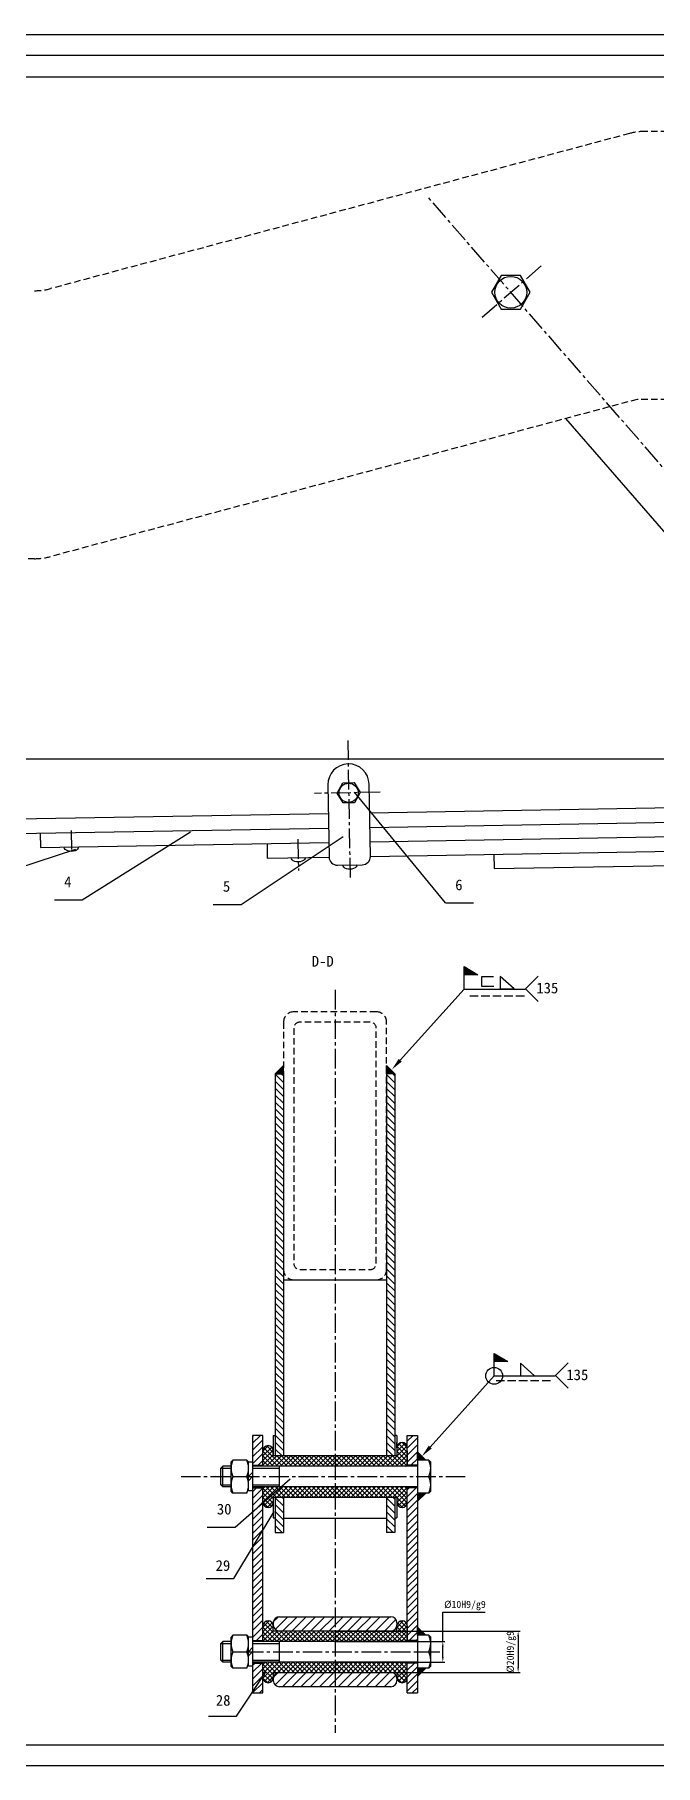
# Model space of a CAD drawing. Header units: millimetres. Extents: x -4667 to 8941, y -1665 to 5310.
# Drawn here: x -1644 to -1342, y 1433 to 2274 of the extents above; entities that cross this region are included whole.
import ezdxf

# ---------------------------------------------------------------- set-up
doc = ezdxf.new("R2010")
doc.units = ezdxf.units.MM
doc.linetypes.add('CENTER2', pattern=[28.575, 19.05, -3.175, 3.175, -3.175])
doc.linetypes.add('DASHED2', pattern=[9.525, 6.35, -3.175])
for name, color, linetype in [('尺寸', 4, 'CONTINUOUS'), ('点划线', 6, 'CENTER2'), ('细实线', 3, 'CONTINUOUS'), ('虚线', 4, 'DASHED2')]:
    doc.layers.add(name, color=color, linetype=linetype)
doc.layers.add('粗实线', color=2, linetype='CONTINUOUS', lineweight=30)
doc.styles.get("Standard").update_dxf_attribs({"font": '', "height": 3.5})
doc.styles.get('Standard').set_extended_font_data('SimSun')
doc.dimstyles.new('无偏差$0', dxfattribs={"dimtxt": 3.5, "dimasz": 2.5, "dimexe": 1, "dimexo": 0, "dimgap": 1, "dimtad": 1, "dimtoh": 1, "dimdec": 0, "dimzin": 0, "dimdsep": 46, "dimtxsty": 'Standard', "dimcen": 2.5, "dimclrd": 256, "dimadec": 0, "dimazin": 0, "dimtfac": 1, "dimtdec": 0, "dimtofl": 0, "dimtmove": 0, "dimatfit": 3, "dimfxl": 1, "dimtolj": 1, "dimtzin": 0, "dimarcsym": 0})

# ---------------------------------------------------------------- blocks, each defined once
blk = doc.blocks.new('*D145')
at = {"layer": '尺寸', "color": 0, "lineweight": -2, "ltscale": 0.5}
for p, q in [((-549.65, 1921.8), (-1848.86, 1921.8)), ((-1751.55, 1901.77), (-1848.86, 1901.77))]:
    blk.add_line(p, q, dxfattribs=at)
at = {"layer": '尺寸', "lineweight": -2, "ltscale": 0.5}
blk.add_line((-1847.86, 1919.3), (-1847.86, 1904.27), dxfattribs=at)
at = {"layer": '尺寸', "ltscale": 0.5}
for points in [[(-1848.28, 1919.3), (-1847.45, 1919.3), (-1847.86, 1921.8)], [(-1848.28, 1904.27), (-1847.45, 1904.27), (-1847.86, 1901.77)]]:
    blk.add_solid(points, dxfattribs=at)
at = {"layer": '尺寸', "color": 0, "ltscale": 0.5, "insert": (-1850.61, 1911.79), "char_height": 3.5, "attachment_point": 5, "rotation": 90}
blk.add_mtext('\\A1;20', dxfattribs=at)
blk = doc.blocks.new('*D146')
at = {"layer": '尺寸', "color": 0, "lineweight": -2, "ltscale": 0.5}
for p, q in [((-1751.55, 1901.77), (-1751.55, 2254.28)), ((-549.69, 1921.8), (-549.69, 2254.28))]:
    blk.add_line(p, q, dxfattribs=at)
at = {"layer": '尺寸', "lineweight": -2, "ltscale": 0.5}
blk.add_line((-1749.05, 2253.28), (-552.19, 2253.28), dxfattribs=at)
at = {"layer": '尺寸', "ltscale": 0.5}
for points in [[(-1749.05, 2253.7), (-1749.05, 2252.87), (-1751.55, 2253.28)], [(-552.19, 2253.7), (-552.19, 2252.87), (-549.69, 2253.28)]]:
    blk.add_solid(points, dxfattribs=at)
at = {"layer": '尺寸', "color": 0, "ltscale": 0.5, "insert": (-1193.69, 2256.03), "char_height": 3.5, "attachment_point": 5}
blk.add_mtext('\\A1;1200', dxfattribs=at)
blk = doc.blocks.new('*D336')
at = {"layer": '细实线', "lineweight": -2, "ltscale": 0.5}
for p, q in [((-1445.23, 1493.09), (-1445.23, 1507.28)), ((-1445.23, 1507.28), (-1424.69, 1507.28)), ((-1445.23, 1485.57), (-1445.23, 1490.59))]:
    blk.add_line(p, q, dxfattribs=at)
at = {"layer": '细实线', "color": 0, "lineweight": -2, "ltscale": 0.5}
for p, q in [((-1497.6, 1493.09), (-1444.23, 1493.09)), ((-1497.6, 1483.07), (-1444.23, 1483.07))]:
    blk.add_line(p, q, dxfattribs=at)
at = {"layer": '细实线', "ltscale": 0.5}
for points in [[(-1445.65, 1490.59), (-1444.81, 1490.59), (-1445.23, 1493.09)], [(-1445.65, 1485.57), (-1444.81, 1485.57), (-1445.23, 1483.07)]]:
    blk.add_solid(points, dxfattribs=at)
at = {"layer": '细实线', "color": 0, "ltscale": 0.5, "insert": (-1434.46, 1510.54), "char_height": 3.5, "attachment_point": 5}
blk.add_mtext('\\A1;%%c10H9/g9', dxfattribs=at)
blk = doc.blocks.new('*D337')
at = {"layer": '细实线', "color": 0, "lineweight": -2, "ltscale": 0.5}
for p, q in [((-1497.6, 1498.09), (-1407.63, 1498.09)), ((-1497.6, 1478.06), (-1407.63, 1478.06))]:
    blk.add_line(p, q, dxfattribs=at)
at = {"layer": '细实线', "lineweight": -2, "ltscale": 0.5}
blk.add_line((-1408.63, 1495.59), (-1408.63, 1480.56), dxfattribs=at)
at = {"layer": '细实线', "ltscale": 0.5}
for points in [[(-1409.05, 1495.59), (-1408.22, 1495.59), (-1408.63, 1498.09)], [(-1409.05, 1480.56), (-1408.22, 1480.56), (-1408.63, 1478.06)]]:
    blk.add_solid(points, dxfattribs=at)
at = {"layer": '细实线', "color": 0, "ltscale": 0.5, "insert": (-1411.89, 1488.08), "char_height": 3.5, "attachment_point": 5, "rotation": 90}
blk.add_mtext('\\A1;%%c20H9/g9', dxfattribs=at)

msp = doc.modelspace()

# ---------------------------------------------------------------- hatches: boundary and pattern name
at = {"layer": '粗实线', "ltscale": 0.5}
for points in [[(-1526.64, 1768.98), (-1522.64, 1768.98), (-1522.64, 1772.98)], [(-1472.56, 1772.98), (-1472.56, 1768.98), (-1468.55, 1768.98)], [(-1457.53, 1585.23), (-1457.53, 1581.23), (-1453.53, 1581.23)], [(-1453.53, 1565.2), (-1457.53, 1565.2), (-1457.53, 1561.2)], [(-1457.53, 1500.1), (-1457.53, 1496.09), (-1453.53, 1496.09)], [(-1453.53, 1480.07), (-1457.53, 1480.07), (-1457.53, 1476.07)]]:
    msp.add_hatch(color=256, dxfattribs=at).paths.add_polyline_path(points)
at = {"layer": '细实线', "ltscale": 0.5}
for points in [[(-1434.86, 1820.98), (-1434.86, 1817.04), (-1428.26, 1817.04)], [(-1420.27, 1633.04), (-1420.27, 1629.09), (-1413.67, 1629.09)]]:
    msp.add_hatch(color=256, dxfattribs=at).paths.add_polyline_path(points)
h = msp.add_hatch(dxfattribs=at)
h.set_pattern_fill('ANSI31', color=256, scale=0.751187, angle=90, style=0)
h.set_pattern_definition([(135, (-1526.6414, 1546.0864), (-1.686463, -1.686463), [])])
h.paths.add_polyline_path([(-1522.64, 1669.82), (-1522.64, 1768.98), (-1526.64, 1768.98), (-1526.64, 1593.24), (-1526.64, 1583.23), (-1522.64, 1583.23)])
h.paths.add_polyline_path([(-1472.56, 1583.23), (-1468.55, 1583.23), (-1468.55, 1593.24), (-1468.55, 1768.98), (-1472.56, 1768.98), (-1472.56, 1669.82)])
h.paths.add_polyline_path([(-1472.56, 1546.09), (-1468.55, 1546.09), (-1468.55, 1553.18), (-1468.55, 1563.2), (-1472.56, 1563.2)])
h.paths.add_polyline_path([(-1522.64, 1563.2), (-1526.64, 1563.2), (-1526.64, 1553.18), (-1526.64, 1546.09), (-1522.64, 1546.09)])
h = msp.add_hatch(dxfattribs=at)
h.set_pattern_fill('ANSI31', color=256, scale=0.751187, style=0)
h.set_pattern_definition([(45, (-1537.6588, 1468.0468), (-1.686463, 1.686463), [])])
h.paths.add_polyline_path([(-1457.53, 1567.7), (-1462.54, 1567.7), (-1462.54, 1560.69), (-1462.54, 1493.59), (-1457.53, 1493.59)])
h.paths.add_polyline_path([(-1532.65, 1567.7), (-1537.66, 1567.7), (-1537.66, 1493.59), (-1532.65, 1493.59)])
h.paths.add_polyline_path([(-1532.65, 1482.57), (-1537.66, 1482.57), (-1537.66, 1468.05), (-1532.65, 1468.05)])
h.paths.add_polyline_path([(-1457.53, 1482.57), (-1462.54, 1482.57), (-1462.54, 1475.56), (-1462.54, 1468.05), (-1457.53, 1468.05)])
h.paths.add_polyline_path([(-1457.53, 1593.24), (-1462.54, 1593.24), (-1462.54, 1578.72), (-1457.53, 1578.72)])
h.paths.add_polyline_path([(-1532.65, 1593.24), (-1537.66, 1593.24), (-1537.66, 1578.72), (-1532.65, 1578.72)])
h = msp.add_hatch(dxfattribs=at)
h.set_pattern_fill('ANSI37', color=256, scale=0.500792, angle=90, style=0)
h.set_pattern_definition([(135, (-1532.6509, 1473.0547), (-1.124309, -1.124309), []), (225, (-1532.6509, 1473.0547), (1.124309, -1.124309), [])])
h.paths.add_polyline_path([(-1462.54, 1585.73), (-1462.54, 1587.24, 0.414214), (-1465.04, 1589.74, 0.414214), (-1467.55, 1587.24), (-1467.55, 1586.23), (-1467.55, 1583.23), (-1497.6, 1583.23), (-1497.6, 1578.22), (-1462.54, 1578.22)])
h.paths.add_polyline_path([(-1462.54, 1568.21), (-1497.6, 1568.21), (-1497.6, 1563.2), (-1467.55, 1563.2), (-1467.55, 1560.69, 0.414214), (-1465.04, 1558.19, 0.414214), (-1462.54, 1560.69)])
h.paths.add_polyline_path([(-1497.6, 1568.21), (-1532.65, 1568.21), (-1532.65, 1560.69, 0.414214), (-1530.15, 1558.19, 0.414214), (-1527.64, 1560.69), (-1527.64, 1563.2), (-1497.6, 1563.2)])
h.paths.add_polyline_path([(-1497.6, 1583.23), (-1527.64, 1583.23), (-1527.64, 1585.73, 0.414214), (-1530.15, 1588.24, 0.414214), (-1532.65, 1585.73), (-1532.65, 1578.22), (-1497.6, 1578.22)])
h.paths.add_polyline_path([(-1497.6, 1498.09), (-1527.64, 1498.09), (-1527.64, 1500.6, 0.414214), (-1530.15, 1503.1, 0.414214), (-1532.65, 1500.6), (-1532.65, 1493.09), (-1497.6, 1493.09)])
h.paths.add_polyline_path([(-1462.54, 1500.6, 0.414214), (-1465.04, 1503.1, 0.414214), (-1467.55, 1500.6), (-1467.55, 1498.09), (-1497.6, 1498.09), (-1497.6, 1493.09), (-1462.54, 1493.09)])
h.paths.add_polyline_path([(-1462.54, 1483.07), (-1497.6, 1483.07), (-1497.6, 1478.06), (-1467.55, 1478.06), (-1467.55, 1475.56, 0.414214), (-1465.04, 1473.05, 0.414214), (-1462.54, 1475.56)])
h.paths.add_polyline_path([(-1497.6, 1483.07), (-1532.65, 1483.07), (-1532.65, 1475.56, 0.414214), (-1530.15, 1473.05, 0.414214), (-1527.64, 1475.56), (-1527.64, 1478.06), (-1497.6, 1478.06)])
h = msp.add_hatch(dxfattribs=at)
h.set_pattern_fill('ANSI31', color=256, scale=1.001583, style=0)
h.set_pattern_definition([(45, (-1527.643, 1471.0515), (-2.24862, 2.24862), [])])
h.paths.add_polyline_path([(-1497.6, 1505.11), (-1524.64, 1505.11, 0.414214), (-1527.64, 1502.1), (-1527.64, 1501.1, 0.414214), (-1524.64, 1498.09), (-1497.6, 1498.09)])
h.paths.add_polyline_path([(-1467.55, 1501.1), (-1467.55, 1502.1, 0.414214), (-1470.55, 1505.11), (-1497.6, 1505.11), (-1497.6, 1498.09), (-1470.55, 1498.09, 0.414214)])
h.paths.add_polyline_path([(-1467.55, 1474.06), (-1467.55, 1475.06, 0.414214), (-1470.55, 1478.06), (-1497.6, 1478.06), (-1497.6, 1471.05), (-1470.55, 1471.05, 0.414214)])
h.paths.add_polyline_path([(-1497.6, 1478.06), (-1524.64, 1478.06, 0.414214), (-1527.64, 1475.06), (-1527.64, 1474.06, 0.414214), (-1524.64, 1471.05), (-1497.6, 1471.05)])

# ---------------------------------------------------------------- linework, layer by layer
at = {"layer": '尺寸', "ltscale": 0.5}
for p, q in [((-1420.57, 1816.05), (-1426.48, 1816.05)), ((-1426.48, 1816.05), (-1426.48, 1811.44)), ((-1426.48, 1811.44), (-1420.48, 1811.44)), ((-1417.34, 1816.21), (-1417.34, 1810.14)), ((-1410.56, 1810.14), (-1417.34, 1816.21)), ((-1417.34, 1810.14), (-1410.56, 1810.14)), ((-1432.09, 1806.76), (-1427.97, 1806.76)), ((-1426.58, 1806.76), (-1422.46, 1806.76)), ((-1420.95, 1806.76), (-1416.83, 1806.76)), ((-1415.39, 1806.76), (-1411.27, 1806.76)), ((-1409.71, 1806.76), (-1405.59, 1806.76)), ((-1407.46, 1628.27), (-1407.46, 1622.19)), ((-1400.68, 1622.19), (-1407.46, 1628.27)), ((-1419.37, 1619.89), (-1415.25, 1619.89)), ((-1413.87, 1619.89), (-1409.74, 1619.89)), ((-1408.23, 1619.89), (-1404.11, 1619.89)), ((-1407.46, 1622.19), (-1400.68, 1622.19)), ((-1402.67, 1619.89), (-1398.55, 1619.89)), ((-1396.99, 1619.89), (-1392.87, 1619.89))]:
    msp.add_line(p, q, dxfattribs=at)
msp.add_circle((-1420.27, 1622.16), 4.11, dxfattribs=at)
at = {"layer": '点划线', "ltscale": 0.5}
for p, q in [((-1143.84, 1839.84), (-1452.42, 2194.93)), ((-1426.15, 2136.52), (-1397.08, 2161.79)), ((-1491.43, 1930.93), (-1490.28, 1864.31)), ((-1475.68, 1905.72), (-1507.57, 1905.17)), ((-1625.91, 1887.2), (-1625.75, 1877.91)), ((-1515.65, 1882.91), (-1515.38, 1867.78)), ((-1497.6, 1809.67), (-1497.6, 1448.73)), ((-1572.43, 1573.21), (-1434.41, 1573.21)), ((-1541.91, 1488.08), (-1446.62, 1488.08))]:
    msp.add_line(p, q, dxfattribs=at)
at = {"layer": '粗实线'}
for p, q in [((-1990.88, 2263.87), (-259.88, 2263.87)), ((-1452.06, 1581.23), (-1457.53, 1581.23)), ((-1451.12, 1580.28), (-1452.06, 1581.23)), ((-1553.08, 1577.22), (-1552.08, 1578.22)), ((-1553.08, 1569.21), (-1553.08, 1577.22)), ((-1548.03, 1578.22), (-1552.08, 1578.22)), ((-1552.08, 1568.21), (-1552.08, 1578.22)), ((-1537.66, 1580.22), (-1539.66, 1580.22)), ((-1524.64, 1568.21), (-1524.64, 1578.22)), ((-1457.53, 1573.21), (-1452.07, 1573.21)), ((-1451.12, 1566.14), (-1451.12, 1580.28)), ((-1552.08, 1568.21), (-1553.08, 1569.21)), ((-1548.03, 1568.21), (-1552.08, 1568.21)), ((-1537.66, 1566.2), (-1539.66, 1566.2)), ((-1452.06, 1565.2), (-1457.53, 1565.2)), ((-1452.06, 1565.2), (-1451.12, 1566.14)), ((-1553.08, 1492.08), (-1552.08, 1493.09)), ((-1553.08, 1484.07), (-1553.08, 1492.08)), ((-1548.03, 1493.09), (-1552.08, 1493.09)), ((-1552.08, 1483.07), (-1552.08, 1493.09)), ((-1537.66, 1495.09), (-1539.66, 1495.09)), ((-1524.64, 1483.07), (-1524.64, 1493.09)), ((-1452.06, 1496.09), (-1457.53, 1496.09)), ((-1451.12, 1495.15), (-1452.06, 1496.09)), ((-1451.12, 1481.01), (-1451.12, 1495.15)), ((-1552.08, 1483.07), (-1553.08, 1484.07)), ((-1548.03, 1483.07), (-1552.08, 1483.07)), ((-1537.66, 1481.07), (-1539.66, 1481.07)), ((-1457.53, 1488.08), (-1452.07, 1488.08)), ((-1452.06, 1480.07), (-1451.12, 1481.01)), ((-1452.06, 1480.07), (-1457.53, 1480.07)), ((-1990.88, 1442.87), (-259.88, 1442.87))]:
    msp.add_line(p, q, dxfattribs=at)
at = {"layer": '粗实线', "ltscale": 0.5}
for p, q in [((-1320.22, 2012.29), (-1385.44, 2087.33)), ((-1501.08, 1909.27), (-1500.47, 1874.22)), ((-1480.44, 1874.57), (-1481.04, 1909.62)), ((-1500.84, 1895.25), (-1717.09, 1891.49)), ((-1208.42, 1900.34), (-1480.81, 1895.6)), ((-1480.69, 1888.59), (-1208.3, 1893.33)), ((-1719.71, 1884.44), (-1500.71, 1888.24)), ((-1640.91, 1885.81), (-1640.79, 1878.8)), ((-1480.56, 1881.58), (-1208.17, 1886.32)), ((-1640.79, 1878.8), (-1500.59, 1881.23)), ((-1530.63, 1880.71), (-1530.51, 1873.7)), ((-1480.44, 1874.57), (-1208.05, 1879.31)), ((-1420.36, 1875.62), (-1420.23, 1868.61)), ((-1530.51, 1873.7), (-1500.47, 1874.22)), ((-1496.39, 1870.29), (-1484.38, 1870.5)), ((-1420.23, 1868.61), (-1207.93, 1872.3)), ((-1522.64, 1772.98), (-1526.64, 1768.98)), ((-1526.64, 1768.98), (-1526.64, 1593.24)), ((-1526.64, 1768.98), (-1522.64, 1768.98)), ((-1526.64, 1768.98), (-1522.64, 1768.98)), ((-1522.64, 1768.98), (-1522.64, 1772.98)), ((-1522.64, 1768.98), (-1522.64, 1669.82)), ((-1472.56, 1768.98), (-1472.56, 1772.98)), ((-1472.56, 1772.98), (-1468.55, 1768.98)), ((-1468.55, 1768.98), (-1472.56, 1768.98)), ((-1472.56, 1768.98), (-1472.56, 1669.82)), ((-1468.55, 1768.98), (-1468.55, 1593.24)), ((-1522.64, 1669.82), (-1522.64, 1583.23)), ((-1522.64, 1668.82), (-1472.56, 1668.82)), ((-1472.56, 1669.82), (-1472.56, 1583.23)), ((-1532.65, 1593.24), (-1537.66, 1593.24)), ((-1537.66, 1593.24), (-1537.66, 1468.05)), ((-1532.65, 1578.22), (-1532.65, 1593.24)), ((-1527.64, 1593.24), (-1527.64, 1593.24)), ((-1527.64, 1593.24), (-1527.64, 1583.23)), ((-1527.64, 1593.24), (-1526.64, 1593.24)), ((-1526.64, 1593.24), (-1526.64, 1583.23)), ((-1468.55, 1593.24), (-1468.55, 1583.23)), ((-1467.55, 1593.24), (-1468.55, 1593.24)), ((-1467.55, 1593.24), (-1467.55, 1593.24)), ((-1467.55, 1593.24), (-1467.55, 1583.23)), ((-1467.55, 1587.24), (-1467.55, 1589.74)), ((-1462.54, 1593.24), (-1457.53, 1593.24)), ((-1462.54, 1578.22), (-1462.54, 1593.24)), ((-1457.53, 1593.24), (-1457.53, 1468.05)), ((-1547.27, 1581.23), (-1548.08, 1580.3)), ((-1540.46, 1581.23), (-1547.27, 1581.23)), ((-1540.46, 1581.23), (-1539.66, 1580.3)), ((-1530.15, 1588.24), (-1530.15, 1588.24)), ((-1527.64, 1587.24), (-1527.64, 1586.23)), ((-1527.64, 1583.23), (-1527.64, 1585.73)), ((-1467.55, 1583.23), (-1527.64, 1583.23)), ((-1497.6, 1583.23), (-1497.6, 1578.22)), ((-1467.55, 1587.24), (-1467.55, 1586.23)), ((-1467.55, 1587.24), (-1467.55, 1586.23)), ((-1465.04, 1588.24), (-1465.04, 1588.24)), ((-1462.54, 1585.73), (-1462.54, 1578.22)), ((-1457.53, 1581.23), (-1457.53, 1585.23)), ((-1457.53, 1585.23), (-1453.53, 1581.23)), ((-1453.53, 1581.23), (-1457.53, 1581.23)), ((-1548.08, 1566.12), (-1548.08, 1580.3)), ((-1547.27, 1573.21), (-1540.46, 1573.21)), ((-1539.66, 1566.2), (-1539.66, 1580.3)), ((-1539.66, 1567.2), (-1539.66, 1579.22)), ((-1539.66, 1573.21), (-1537.66, 1575.22)), ((-1539.66, 1571.21), (-1537.66, 1573.21)), ((-1537.66, 1578.72), (-1532.65, 1578.72)), ((-1457.53, 1578.22), (-1537.66, 1578.22)), ((-1457.53, 1578.72), (-1462.54, 1578.72)), ((-1547.27, 1565.2), (-1548.08, 1566.12)), ((-1540.46, 1565.2), (-1547.27, 1565.2)), ((-1457.53, 1568.21), (-1537.66, 1568.21)), ((-1537.66, 1567.7), (-1532.65, 1567.7)), ((-1532.65, 1493.09), (-1532.65, 1568.21)), ((-1497.6, 1568.21), (-1497.6, 1563.2)), ((-1462.54, 1493.09), (-1462.54, 1568.21)), ((-1462.54, 1560.69), (-1462.54, 1568.21)), ((-1457.53, 1567.7), (-1462.54, 1567.7)), ((-1457.53, 1565.2), (-1457.53, 1561.2)), ((-1457.53, 1565.2), (-1453.53, 1565.2)), ((-1453.53, 1565.2), (-1457.53, 1561.2)), ((-1527.64, 1563.2), (-1527.64, 1553.18)), ((-1527.64, 1563.2), (-1467.55, 1563.2)), ((-1527.64, 1563.2), (-1527.64, 1560.69)), ((-1527.64, 1560.19), (-1527.64, 1559.19)), ((-1526.64, 1563.2), (-1526.64, 1553.18)), ((-1522.64, 1563.2), (-1522.64, 1546.09)), ((-1472.56, 1563.2), (-1472.56, 1546.09)), ((-1468.55, 1563.2), (-1468.55, 1553.18)), ((-1467.55, 1563.2), (-1467.55, 1560.69)), ((-1467.55, 1563.2), (-1467.55, 1560.69)), ((-1467.55, 1560.69), (-1467.55, 1553.18)), ((-1527.64, 1553.18), (-1527.64, 1553.18)), ((-1527.64, 1553.18), (-1526.64, 1553.18)), ((-1526.64, 1553.18), (-1526.64, 1546.09)), ((-1472.56, 1552.87), (-1522.64, 1552.87)), ((-1468.55, 1553.18), (-1468.55, 1546.09)), ((-1468.55, 1553.18), (-1467.55, 1553.18)), ((-1467.55, 1553.18), (-1467.55, 1553.18)), ((-1526.64, 1546.09), (-1522.64, 1546.09)), ((-1468.55, 1546.09), (-1472.56, 1546.09)), ((-1530.15, 1503.1), (-1530.15, 1503.1)), ((-1527.64, 1502.1), (-1527.64, 1501.1)), ((-1527.64, 1498.09), (-1527.64, 1500.6)), ((-1467.55, 1498.09), (-1527.64, 1498.09)), ((-1524.64, 1505.11), (-1470.55, 1505.11)), ((-1497.6, 1498.09), (-1497.6, 1493.09)), ((-1467.55, 1502.1), (-1467.55, 1501.1)), ((-1467.55, 1502.1), (-1467.55, 1501.1)), ((-1467.55, 1498.09), (-1467.55, 1500.6)), ((-1465.04, 1503.1), (-1465.04, 1503.1)), ((-1462.54, 1500.6), (-1462.54, 1493.09)), ((-1457.53, 1496.09), (-1457.53, 1500.1)), ((-1457.53, 1500.1), (-1453.53, 1496.09)), ((-1547.27, 1496.09), (-1548.08, 1495.17)), ((-1548.08, 1480.99), (-1548.08, 1495.17)), ((-1540.46, 1496.09), (-1547.27, 1496.09)), ((-1540.46, 1496.09), (-1539.66, 1495.17)), ((-1539.66, 1481.07), (-1539.66, 1495.17)), ((-1539.66, 1482.07), (-1539.66, 1494.09)), ((-1539.66, 1488.08), (-1537.66, 1490.08)), ((-1537.66, 1493.59), (-1532.65, 1493.59)), ((-1457.53, 1493.09), (-1537.66, 1493.09)), ((-1457.53, 1493.59), (-1462.54, 1493.59)), ((-1453.53, 1496.09), (-1457.53, 1496.09)), ((-1547.27, 1480.07), (-1548.08, 1480.99)), ((-1547.27, 1488.08), (-1540.46, 1488.08)), ((-1539.66, 1486.08), (-1537.66, 1488.08)), ((-1457.53, 1483.07), (-1537.66, 1483.07)), ((-1537.66, 1482.57), (-1532.65, 1482.57)), ((-1532.65, 1468.05), (-1532.65, 1483.07)), ((-1497.6, 1483.07), (-1497.6, 1478.06)), ((-1462.54, 1468.05), (-1462.54, 1483.07)), ((-1462.54, 1475.56), (-1462.54, 1483.07)), ((-1457.53, 1482.57), (-1462.54, 1482.57)), ((-1540.46, 1480.07), (-1547.27, 1480.07)), ((-1527.64, 1478.06), (-1467.55, 1478.06)), ((-1527.64, 1478.06), (-1527.64, 1475.56)), ((-1527.64, 1475.06), (-1527.64, 1474.06)), ((-1467.55, 1478.06), (-1467.55, 1475.56)), ((-1467.55, 1478.06), (-1467.55, 1475.56)), ((-1467.55, 1475.06), (-1467.55, 1474.06)), ((-1457.53, 1480.07), (-1457.53, 1476.07)), ((-1457.53, 1480.07), (-1453.53, 1480.07)), ((-1453.53, 1480.07), (-1457.53, 1476.07)), ((-1537.66, 1468.05), (-1532.65, 1468.05)), ((-1470.55, 1471.05), (-1524.64, 1471.05)), ((-1462.54, 1468.05), (-1457.53, 1468.05))]:
    msp.add_line(p, q, dxfattribs=at)
for points in [[(-1407.5, 2140.51), (-1402.8, 2148.65), (-1407.5, 2156.79), (-1416.89, 2156.79), (-1421.59, 2148.65), (-1416.89, 2140.51)], [(-1493.72, 1900.52), (-1496.63, 1905.36), (-1493.89, 1910.29), (-1488.26, 1910.39), (-1485.35, 1905.55), (-1488.09, 1900.62)]]:
    msp.add_lwpolyline(points, close=True, dxfattribs=at)
for centre, radius in [((-1412.19, 2148.65), 7.73), ((-1490.99, 1905.46), 4.64)]:
    msp.add_circle(centre, radius, dxfattribs=at)
for centre, radius, start, end in [((-1491.07, 1909.45), 10.02, 90.99587, 180.99587), ((-1491.05, 1909.45), 10.02, 0.98, 90.98), ((-1496.46, 1874.29), 4.01, 180.99587, 270.99587), ((-1484.45, 1874.5), 4.01, 270.99587, 0.97752), ((-1465.04, 1587.24), 2.5, 90, 180), ((-1465.04, 1587.24), 2.5, 0, 90), ((-1537.66, 1577.22), 10.42, 157.38014, 202.61986), ((-1550.08, 1577.22), 10.42, 337.38014, 22.61986), ((-1530.15, 1585.73), 2.5, 90, 180), ((-1530.15, 1585.73), 2.5, 0, 90), ((-1537.66, 1569.21), 10.42, 157.38014, 202.61986), ((-1550.08, 1569.21), 10.42, 337.38014, 22.61986), ((-1530.15, 1560.69), 2.5, 180, 270), ((-1530.15, 1560.69), 2.5, 270, 0), ((-1465.04, 1560.69), 2.5, 180, 270), ((-1465.04, 1560.69), 2.5, 270, 0), ((-1530.15, 1500.6), 2.5, 90, 180), ((-1530.15, 1500.6), 2.5, 0, 90), ((-1524.64, 1502.1), 3, 90, 180), ((-1524.64, 1501.1), 3, 180, 270), ((-1470.55, 1502.1), 3, 0, 90), ((-1470.55, 1501.1), 3, 270, 0), ((-1465.04, 1500.6), 2.5, 90, 180), ((-1465.04, 1500.6), 2.5, 0, 90), ((-1537.66, 1492.08), 10.42, 157.38014, 202.61986), ((-1550.08, 1492.08), 10.42, 337.38014, 22.61986), ((-1537.66, 1484.07), 10.42, 157.38014, 202.61986), ((-1550.08, 1484.07), 10.42, 337.38014, 22.61986), ((-1530.15, 1475.56), 2.5, 180, 270), ((-1530.15, 1475.56), 2.5, 270, 0), ((-1524.64, 1475.06), 3, 90, 180), ((-1524.64, 1474.06), 3, 180, 270), ((-1470.55, 1475.06), 3, 0, 90), ((-1470.55, 1474.06), 3, 270, 0), ((-1465.04, 1475.56), 2.5, 180, 270), ((-1465.04, 1475.56), 2.5, 270, 0)]:
    msp.add_arc(centre, radius, start, end, dxfattribs=at)
at = {"layer": '粗实线'}
for centre in [(-1460.09, 1577.22), (-1460.09, 1569.21), (-1460.09, 1492.08), (-1460.09, 1484.07)]:
    msp.add_arc(centre, 8.96, 333.45071, 26.54929, dxfattribs=at)
at = {"layer": '粗实线', "ltscale": 0.5, "extrusion": (0, 0, -1)}
for centre in [(-1625.77, 1879.06), (-1515.49, 1873.96), (-1490.39, 1870.39)]:
    msp.add_ellipse(centre, major_axis=(3.48, 0.01), ratio=0.595361, start_param=6.258506, end_param=9.400099, dxfattribs=at)
at = {"layer": '细实线'}
for p, q in [((-2015.88, 2273.87), (-249.88, 2273.87)), ((-1553.08, 1577.22), (-1548.08, 1577.22)), ((-1537.66, 1577.22), (-1524.64, 1577.22)), ((-1553.08, 1569.21), (-1548.08, 1569.21)), ((-1537.66, 1569.21), (-1524.64, 1569.21)), ((-1553.08, 1492.08), (-1548.08, 1492.08)), ((-1537.66, 1492.08), (-1524.64, 1492.08)), ((-1553.08, 1484.07), (-1548.08, 1484.07)), ((-1537.66, 1484.07), (-1524.64, 1484.07)), ((-2015.88, 1432.87), (-249.88, 1432.87))]:
    msp.add_line(p, q, dxfattribs=at)
at = {"layer": '细实线', "ltscale": 0.5}
for p, q in [((-1443.91, 1851.95), (-1488.13, 1905.74)), ((-1620.41, 1853.39), (-1567.86, 1886.48)), ((-1543.25, 1851.25), (-1493.62, 1884.27)), ((-1704.53, 1851.66), (-1623.59, 1878.05)), ((-1633.98, 1853.39), (-1620.41, 1853.39)), ((-1556.82, 1851.25), (-1543.25, 1851.25)), ((-1443.91, 1851.95), (-1430.34, 1851.95)), ((-1434.86, 1810.1), (-1434.86, 1820.98)), ((-1434.86, 1820.98), (-1428.26, 1817.04)), ((-1428.26, 1817.04), (-1434.86, 1817.04)), ((-1434.86, 1810.1), (-1405.28, 1810.1)), ((-1398.91, 1804.07), (-1405.1, 1810.25)), ((-1398.85, 1816.4), (-1405.07, 1810.23)), ((-1420.27, 1622.16), (-1420.27, 1633.04)), ((-1420.27, 1633.04), (-1413.67, 1629.09)), ((-1413.67, 1629.09), (-1420.27, 1629.09)), ((-1384.26, 1628.46), (-1390.48, 1622.28)), ((-1420.27, 1622.16), (-1390.69, 1622.16)), ((-1384.32, 1616.13), (-1390.51, 1622.31)), ((-1546.19, 1548.62), (-1519.35, 1572.13)), ((-1546.72, 1523.75), (-1527.13, 1556.16)), ((-1559.76, 1548.62), (-1546.19, 1548.62)), ((-1560.29, 1523.75), (-1546.72, 1523.75)), ((-1545.57, 1456.79), (-1531.02, 1478.54)), ((-1559.14, 1456.79), (-1545.57, 1456.79))]:
    msp.add_line(p, q, dxfattribs=at)
at = {"layer": '细实线', "linetype": 'ByBlock', "lineweight": -2, "ltscale": 0.5}
for points in [[(-1465.93, 1775.49), (-1434.86, 1810.1)], [(-1451.34, 1587.54), (-1420.27, 1622.16)]]:
    msp.add_lwpolyline(points, dxfattribs=at)
at = {"layer": '细实线', "ltscale": 0.5}
for points in [[(-1466.67, 1776.15), (-1469.94, 1771.05), (-1465.19, 1774.82)], [(-1452.08, 1588.21), (-1455.35, 1583.11), (-1450.61, 1586.87)]]:
    msp.add_solid(points, dxfattribs=at)
at = {"layer": '虚线', "ltscale": 0.5}
for p, q in [((-1354.57, 2225.81), (-1635.83, 2150.45)), ((-445.5, 2226.84), (-1346.79, 2226.84)), ((-1350.75, 2096.63), (-1635.83, 2020.24)), ((-445.5, 2096.63), (-1350.75, 2096.63)), ((-1643.6, 2019.22), (-1916.64, 2019.22)), ((-1522.64, 1794.02), (-1522.64, 1673.83)), ((-1477.56, 1799.03), (-1517.63, 1799.03)), ((-1480.55, 1794.02), (-1514.64, 1794.02)), ((-1472.56, 1673.83), (-1472.56, 1794.02)), ((-1517.63, 1791.03), (-1517.63, 1676.82)), ((-1477.56, 1676.82), (-1477.56, 1791.03)), ((-1514.64, 1673.83), (-1480.55, 1673.83)), ((-1517.63, 1668.82), (-1477.56, 1668.82))]:
    msp.add_line(p, q, dxfattribs=at)
for centre, radius, start, end in [((-1346.79, 2196.79), 30.05, 90, 105), ((-1346.79, 2196.79), 30.05, 90, 105), ((-1643.6, 2179.47), 30.05, 270, 285), ((-1643.6, 2049.22), 30, 270, 285), ((-1517.63, 1794.02), 5.01, 90, 180), ((-1514.64, 1791.03), 2.99, 90, 180), ((-1480.55, 1791.03), 2.99, 0, 90), ((-1477.56, 1794.02), 5.01, 0, 90), ((-1517.63, 1673.83), 5.01, 180, 270), ((-1514.64, 1676.82), 2.99, 180, 270), ((-1480.55, 1676.82), 2.99, 270, 0), ((-1477.56, 1673.83), 5.01, 270, 0)]:
    msp.add_arc(centre, radius, start, end, dxfattribs=at)

# ---------------------------------------------------------------- texts
at = {"layer": '细实线', "ltscale": 0.5, "attachment_point": 1}
for s, insert, char_height in [('4', (-1629.25, 1864.78), 5.23), ('5', (-1552.09, 1862.63), 5.23), ('6', (-1439.19, 1863.34), 5.23), ('D-D', (-1508.91, 1826.21), 5.232), ('135', (-1399.79, 1813.24), 5.232), ('135', (-1385.2, 1625.29), 5.232), ('30', (-1555.03, 1560), 5.232), ('29', (-1555.64, 1532.6), 5.232), ('28', (-1555.52, 1467.11), 5.232)]:
    msp.add_mtext_dynamic_manual_height_columns(s, width=62.7273, gutter_width=17.5, heights=[0], dxfattribs=dict(at, insert=insert, char_height=char_height)).dxf.set("width", 93.7711)

# ---------------------------------------------------------------- dimensions: what is measured, and where the dimension line sits
at = {"layer": '尺寸', "ltscale": 0.5}
dim = msp.add_linear_dim(base=(-549.69, 2253.28), p1=(-1751.55, 1901.77), p2=(-549.69, 1921.8), text='1200', dimstyle='无偏差$0', dxfattribs=at)
dim.commit()
dim.dimension.update_dxf_attribs({"geometry": '*D146', "text_midpoint": (-1193.69, 2253.28), "dimtype": 160})
dim = msp.add_linear_dim(base=(-1847.86, 1901.77), p1=(-549.65, 1921.8), p2=(-1751.55, 1901.77), angle=90, text='20', dimstyle='无偏差$0', dxfattribs=at)
dim.commit()
dim.dimension.update_dxf_attribs({"geometry": '*D145', "text_midpoint": (-1850.61, 1911.79)})
at = {"layer": '细实线', "ltscale": 0.5}
for base, p1, p2, text, picture, middle in [((-1445.23, 1483.07), (-1497.6, 1493.09), (-1497.6, 1483.07), '%%c10H9/g9', '*D336', (-1434.46, 1507.28)), ((-1408.63, 1478.06), (-1497.6, 1498.09), (-1497.6, 1478.06), '%%c20H9/g9', '*D337', (-1408.63, 1488.08))]:
    dim = msp.add_linear_dim(base=base, p1=p1, p2=p2, angle=90, text=text, dimstyle='无偏差$0', dxfattribs=at)
    dim.commit()
    dim.dimension.update_dxf_attribs({"geometry": picture, "text_midpoint": middle, "dimtype": 160})

doc.saveas('drawing.dxf')
